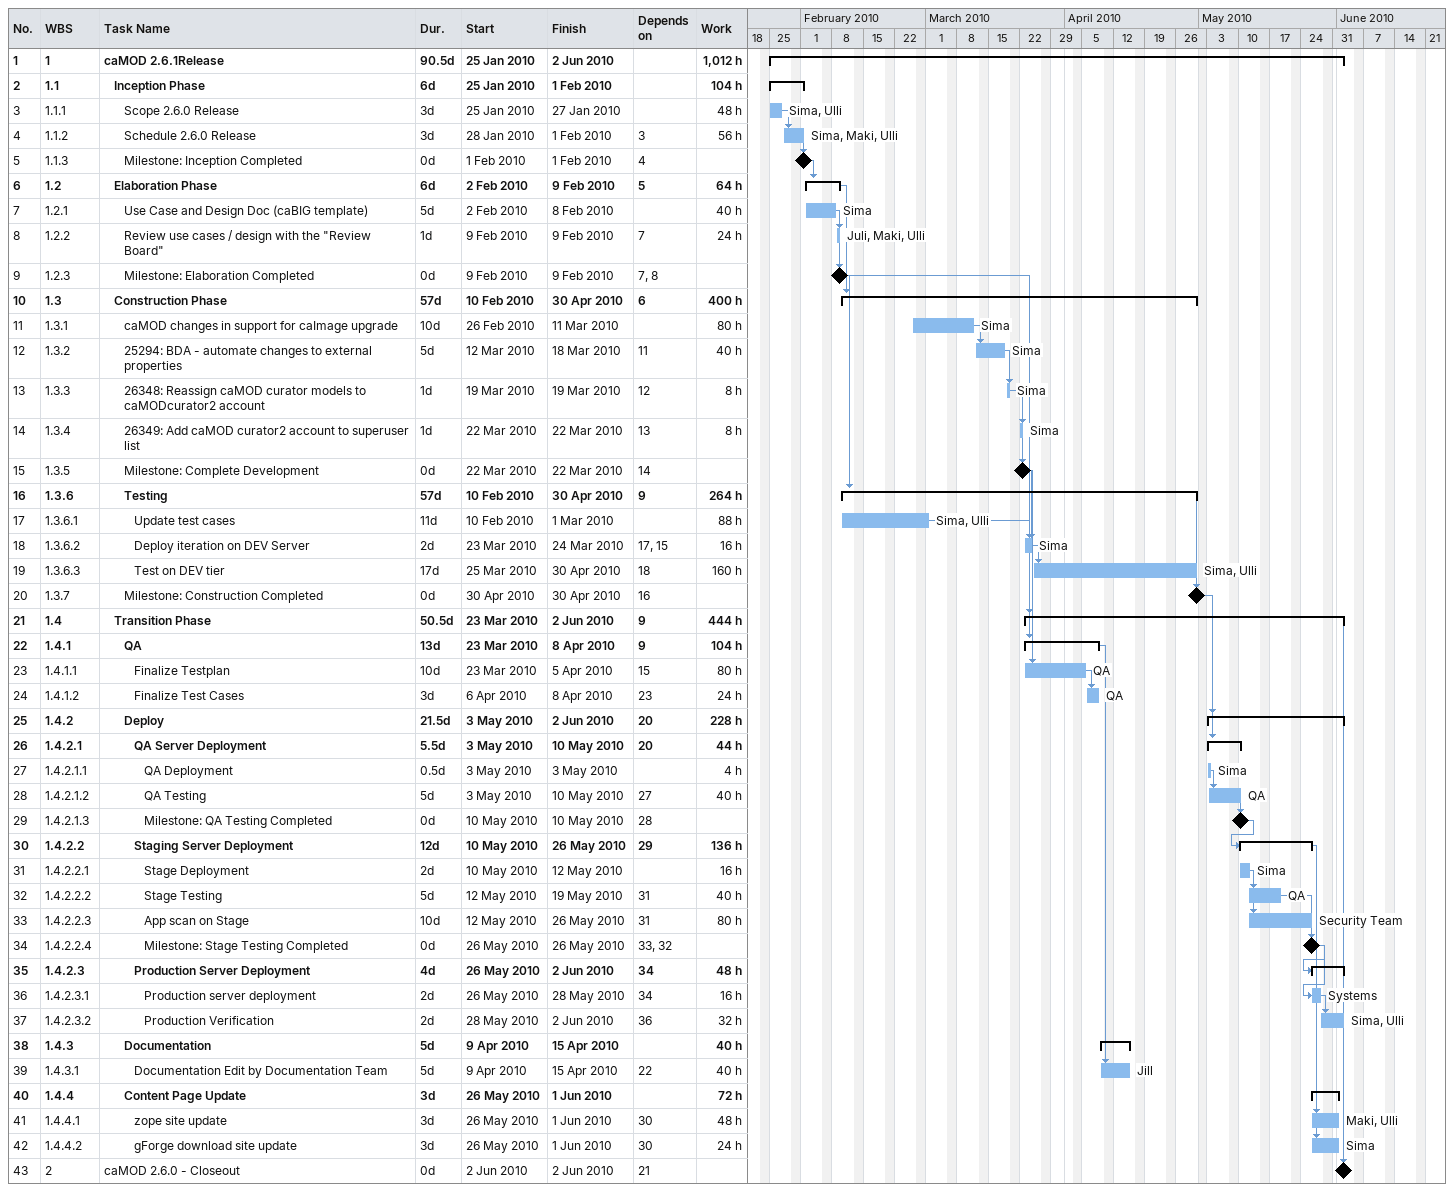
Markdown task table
| ID | WBS | Task | Duration | Start | Finish | Predecessors | Resources | Work (h) |
|---|---|---|---|---|---|---|---|---|
| 1 | 1 | **caMOD 2.6.1Release** | 90.5d | 2010-01-25 | 2010-06-02 |  |  | 1012 |
| 2 | 1.1 | **Inception Phase** | 6d | 2010-01-25 | 2010-02-01 |  |  | 104 |
| 3 | 1.1.1 | Scope 2.6.0 Release | 3d | 2010-01-25 | 2010-01-27 |  | Sima, Ulli | 48 |
| 4 | 1.1.2 | Schedule 2.6.0 Release | 3d | 2010-01-28 | 2010-02-01 | 3 | Sima, Maki, Ulli | 56 |
| 5 | 1.1.3 | Milestone: Inception Completed | 0d | 2010-02-01 | 2010-02-01 | 4 |  |  |
| 6 | 1.2 | **Elaboration Phase** | 6d | 2010-02-02 | 2010-02-09 | 5 |  | 64 |
| 7 | 1.2.1 | Use Case and Design Doc (caBIG template) | 5d | 2010-02-02 | 2010-02-08 |  | Sima | 40 |
| 8 | 1.2.2 | Review use cases / design with the "Review Board" | 1d | 2010-02-09 | 2010-02-09 | 7 | Juli, Maki, Ulli | 24 |
| 9 | 1.2.3 | Milestone: Elaboration Completed | 0d | 2010-02-09 | 2010-02-09 | 7, 8 |  |  |
| 10 | 1.3 | **Construction Phase** | 57d | 2010-02-10 | 2010-04-30 | 6 |  | 400 |
| 11 | 1.3.1 | caMOD changes in support for caImage upgrade | 10d | 2010-02-26 | 2010-03-11 |  | Sima | 80 |
| 12 | 1.3.2 | 25294: BDA - automate changes to external properties | 5d | 2010-03-12 | 2010-03-18 | 11 | Sima | 40 |
| 13 | 1.3.3 | 26348: Reassign caMOD curator models to caMODcurator2 account | 1d | 2010-03-19 | 2010-03-19 | 12 | Sima | 8 |
| 14 | 1.3.4 | 26349: Add caMOD curator2 account to superuser list | 1d | 2010-03-22 | 2010-03-22 | 13 | Sima | 8 |
| 15 | 1.3.5 | Milestone: Complete Development | 0d | 2010-03-22 | 2010-03-22 | 14 |  |  |
| 16 | 1.3.6 | **Testing** | 57d | 2010-02-10 | 2010-04-30 | 9 |  | 264 |
| 17 | 1.3.6.1 | Update test cases | 11d | 2010-02-10 | 2010-03-01 |  | Sima, Ulli | 88 |
| 18 | 1.3.6.2 | Deploy iteration on DEV Server | 2d | 2010-03-23 | 2010-03-24 | 17, 15 | Sima | 16 |
| 19 | 1.3.6.3 | Test on DEV tier | 17d | 2010-03-25 | 2010-04-30 | 18 | Sima, Ulli | 160 |
| 20 | 1.3.7 | Milestone: Construction Completed | 0d | 2010-04-30 | 2010-04-30 | 16 |  |  |
| 21 | 1.4 | **Transition Phase** | 50.5d | 2010-03-23 | 2010-06-02 | 9 |  | 444 |
| 22 | 1.4.1 | **QA** | 13d | 2010-03-23 | 2010-04-08 | 9 |  | 104 |
| 23 | 1.4.1.1 | Finalize Testplan | 10d | 2010-03-23 | 2010-04-05 | 15 | QA | 80 |
| 24 | 1.4.1.2 | Finalize Test Cases | 3d | 2010-04-06 | 2010-04-08 | 23 | QA | 24 |
| 25 | 1.4.2 | **Deploy** | 21.5d | 2010-05-03 | 2010-06-02 | 20 |  | 228 |
| 26 | 1.4.2.1 | **QA Server Deployment** | 5.5d | 2010-05-03 | 2010-05-10 | 20 |  | 44 |
| 27 | 1.4.2.1.1 | QA Deployment | 0.5d | 2010-05-03 | 2010-05-03 |  | Sima | 4 |
| 28 | 1.4.2.1.2 | QA Testing | 5d | 2010-05-03 | 2010-05-10 | 27 | QA | 40 |
| 29 | 1.4.2.1.3 | Milestone: QA Testing Completed | 0d | 2010-05-10 | 2010-05-10 | 28 |  |  |
| 30 | 1.4.2.2 | **Staging Server Deployment** | 12d | 2010-05-10 | 2010-05-26 | 29 |  | 136 |
| 31 | 1.4.2.2.1 | Stage Deployment | 2d | 2010-05-10 | 2010-05-12 |  | Sima | 16 |
| 32 | 1.4.2.2.2 | Stage Testing | 5d | 2010-05-12 | 2010-05-19 | 31 | QA | 40 |
| 33 | 1.4.2.2.3 | App scan on Stage | 10d | 2010-05-12 | 2010-05-26 | 31 | Security Team | 80 |
| 34 | 1.4.2.2.4 | Milestone: Stage Testing Completed | 0d | 2010-05-26 | 2010-05-26 | 33, 32 |  |  |
| 35 | 1.4.2.3 | **Production Server Deployment** | 4d | 2010-05-26 | 2010-06-02 | 34 |  | 48 |
| 36 | 1.4.2.3.1 | Production server deployment | 2d | 2010-05-26 | 2010-05-28 | 34 | Systems | 16 |
| 37 | 1.4.2.3.2 | Production Verification | 2d | 2010-05-28 | 2010-06-02 | 36 | Sima, Ulli | 32 |
| 38 | 1.4.3 | **Documentation** | 5d | 2010-04-09 | 2010-04-15 |  |  | 40 |
| 39 | 1.4.3.1 | Documentation Edit by Documentation Team | 5d | 2010-04-09 | 2010-04-15 | 22 | Jill | 40 |
| 40 | 1.4.4 | **Content Page Update** | 3d | 2010-05-26 | 2010-06-01 |  |  | 72 |
| 41 | 1.4.4.1 | zope site update | 3d | 2010-05-26 | 2010-06-01 | 30 | Maki, Ulli | 48 |
| 42 | 1.4.4.2 | gForge download site update | 3d | 2010-05-26 | 2010-06-01 | 30 | Sima | 24 |
| 43 | 2 | caMOD 2.6.0 - Closeout | 0d | 2010-06-02 | 2010-06-02 | 21 |  |  |
